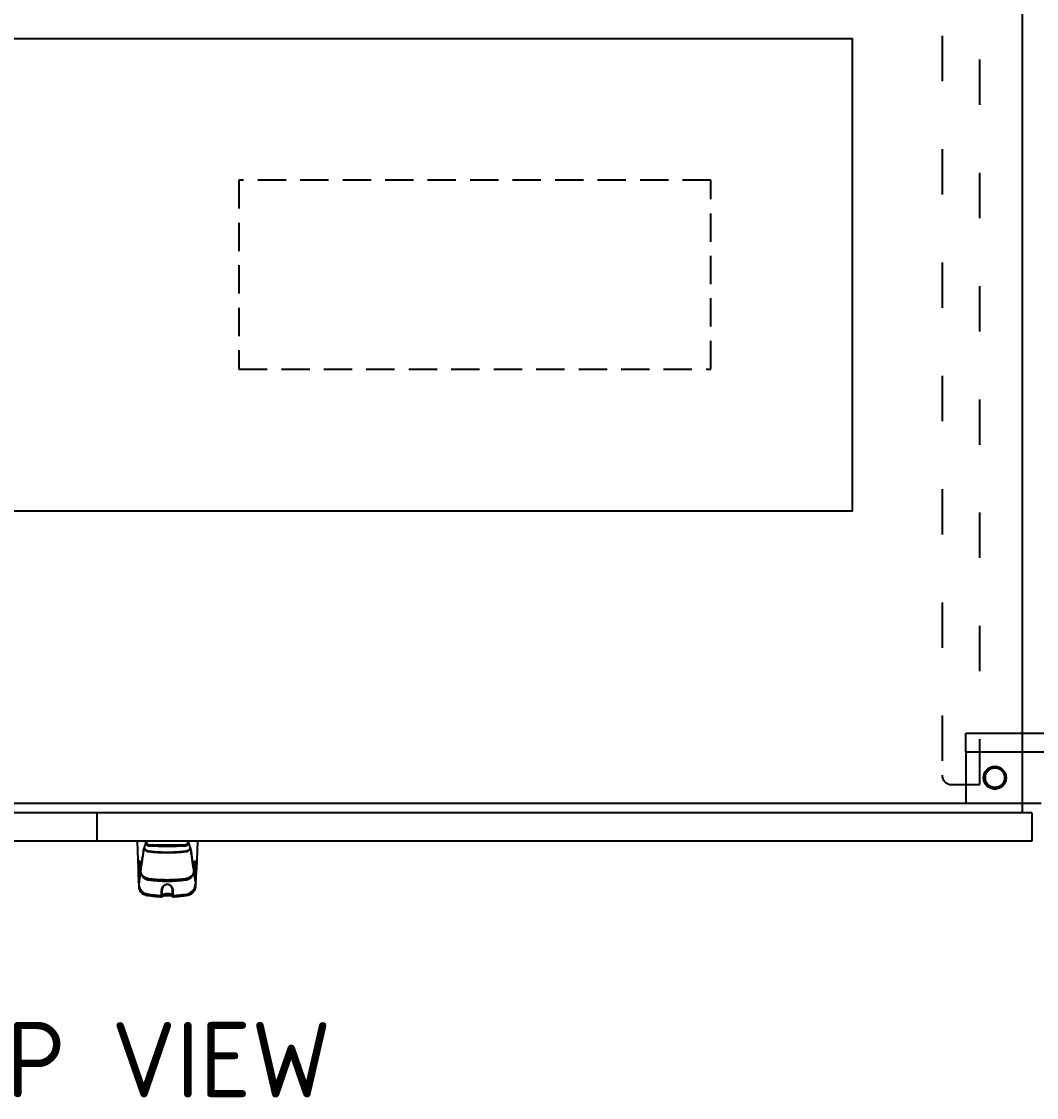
# Model space of a CAD drawing. Header units: inches. Extents: x 564911 to 603980, y 458630 to 507164.
# Drawn here: x 578369 to 578906, y 501077 to 501647 of the extents above; entities that cross this region are included whole.
import ezdxf
from ezdxf.enums import TextEntityAlignment as Align

# ---------------------------------------------------------------- set-up
doc = ezdxf.new("R2010")
doc.units = ezdxf.units.IN
doc.header["$MEASUREMENT"] = 0
doc.linetypes.add('ACAD_ISO03W100', pattern=[30, 12, -18])
doc.linetypes.add('DASHED', pattern=[0.75, 0.5, -0.25])
doc.layers.add('ASHADE', color=7, linetype='Continuous')
doc.layers.add('UMRISS05', color=7, linetype='Continuous')
doc.styles.add('ISO3098B', font='ISO3098B.shx')

msp = doc.modelspace()

# ---------------------------------------------------------------- linework, layer by layer
for p, q in [((578898.89613, 501792.7594), (578898.89613, 501227.7594)), ((578868.89661, 501270.0594), (578948.89564, 501270.0594)), ((578868.89661, 501260.0594), (578868.89661, 501270.0594)), ((578868.89661, 501260.0594), (578948.89564, 501260.0594)), ((578868.89661, 501260.0594), (578868.89661, 501232.7594)), ((578908.89613, 501232.7594), (577908.89613, 501232.7594)), ((578903.89613, 501227.7594), (577913.89613, 501227.7594)), ((578408.89613, 501212.7594), (578408.89613, 501227.7594)), ((578903.89613, 501227.7594), (578903.89613, 501212.7594)), ((578903.89613, 501227.7594), (578903.89613, 501212.7594)), ((578903.89613, 501212.7594), (577913.89613, 501212.7594))]:
    msp.add_line(p, q)
at = {"color": 2}
msp.add_lwpolyline([(578008.89613, 501387.7594), (578808.89613, 501387.7594), (578808.89613, 501637.7594), (578008.89613, 501637.7594)], close=True, dxfattribs=at)
at = {"color": 1, "linetype": 'DASHED', "ltscale": 30}
msp.add_lwpolyline([(578483.89613, 501462.7594), (578733.89613, 501462.7594), (578733.89613, 501562.7594), (578483.89613, 501562.7594)], close=True, dxfattribs=at)
msp.add_lwpolyline([(578884.36651, 501252.4094), (578879.17035, 501249.4094), (578879.17035, 501243.4094), (578884.36651, 501240.4094), (578889.56266, 501243.4094), (578889.56266, 501249.4094)], close=True)
for radius in [6, 5.19615]:
    msp.add_circle((578884.36651, 501246.4094), radius)
at = {"layer": 'ASHADE', "color": 6, "linetype": 'ACAD_ISO03W100', "ltscale": 2}
msp.add_lwpolyline([(578876.39613, 501764.2594), (578861.39613, 501764.2594, 0.414213562), (578856.39613, 501759.2594), (578856.39613, 501247.7594, 0.414213562), (578861.39613, 501242.7594), (578876.39613, 501242.7594), (578876.39613, 501764.2594)], format="xyb", dxfattribs=at)
at = {"layer": 'UMRISS05'}
for p, q in [((578461.94733, 501212.7594), (578429.94733, 501212.7594)), ((578429.94733, 501212.7594), (578430.47115, 501197.7594)), ((578433.35985, 501207.26605), (578433.63583, 501208.88603)), ((578433.65267, 501208.96865), (578433.66238, 501209.00791)), ((578433.66816, 501209.08608), (578433.68301, 501209.07518)), ((578433.74301, 501208.55558), (578433.82906, 501208.96285)), ((578433.9199, 501209.0496), (578433.87748, 501209.18986)), ((578433.88302, 501209.14493), (578433.88312, 501209.14456)), ((578433.98296, 501208.89555), (578433.9199, 501209.0496)), ((578434.63698, 501211.90173), (578434.60807, 501212.7594)), ((578435.21458, 501211.91512), (578435.1857, 501212.7594)), ((578456.70897, 501212.7594), (578456.68011, 501211.91577)), ((578457.2866, 501212.7594), (578457.25772, 501211.90238)), ((578457.97309, 501209.04246), (578457.91011, 501208.88826)), ((578458.05458, 501209.31258), (578457.97309, 501209.04246)), ((578458.00997, 501209.13881), (578458.00987, 501209.1384)), ((578458.00991, 501209.03304), (578458.09054, 501209.03304)), ((578458.1187, 501208.86284), (578458.09054, 501209.03304)), ((578458.22651, 501209.08608), (578458.21165, 501209.07517)), ((578458.23177, 501209.00987), (578458.2414, 501208.97122)), ((578458.25886, 501208.88595), (578458.25884, 501208.88603)), ((578458.28951, 501209.20865), (578458.26291, 501209.33162)), ((578458.65216, 501207.02058), (578458.28951, 501209.20865)), ((578461.94733, 501212.7594), (578461.42352, 501197.7594)), ((578431.55636, 501202.2594), (578430.79685, 501202.2594)), ((578430.79743, 501202.2594), (578430.91546, 501198.98854)), ((578431.55559, 501202.2582), (578431.55547, 501202.2594)), ((578431.56947, 501202.10557), (578431.55559, 501202.2582)), ((578431.58385, 501201.93939), (578431.56947, 501202.10557)), ((578432.45229, 501200.82904), (578432.74373, 501203.01256)), ((578432.51699, 501201.0802), (578432.76612, 501202.75919)), ((578432.76612, 501202.75919), (578432.85869, 501203.37728)), ((578435.83219, 501207.47441), (578435.56115, 501207.54906)), ((578435.83635, 501207.45126), (578435.58953, 501207.51783)), ((578456.32769, 501207.52321), (578456.06257, 501207.45118)), ((578456.3364, 501207.54808), (578456.06669, 501207.47433)), ((578459.0833, 501203.0453), (578459.33869, 501201.3374)), ((578460.32433, 501202.09574), (578460.31012, 501201.93117)), ((578460.31082, 501201.93939), (578460.3252, 501202.10557)), ((578460.3252, 501202.10557), (578460.33908, 501202.2582)), ((578460.33831, 501202.2594), (578461.09782, 501202.2594)), ((578460.33908, 501202.2582), (578460.3392, 501202.2594)), ((578461.09724, 501202.2594), (578460.97921, 501198.98854)), ((578431.78728, 501198.98854), (578430.91546, 501198.98854)), ((578430.91546, 501198.98854), (578430.97084, 501197.41043)), ((578431.59871, 501201.75965), (578431.58385, 501201.93939)), ((578431.58407, 501195.53266), (578431.83782, 501196.85805)), ((578431.614, 501201.56639), (578431.59871, 501201.75965)), ((578431.62969, 501201.35971), (578431.614, 501201.56639)), ((578431.64576, 501201.13977), (578431.62969, 501201.35971)), ((578431.66214, 501200.90682), (578431.64576, 501201.13977)), ((578431.67882, 501200.66115), (578431.66214, 501200.90682)), ((578431.87766, 501197.58581), (578431.67882, 501200.66115)), ((578431.69189, 501200.46939), (578431.69241, 501200.45446)), ((578431.74972, 501199.57693), (578431.69189, 501200.46939)), ((578431.8776, 501197.59374), (578431.74972, 501199.57693)), ((578431.82898, 501196.74128), (578431.85038, 501196.43166)), ((578431.84139, 501196.87469), (578431.83781, 501196.858)), ((578431.8669, 501197.75939), (578431.86738, 501197.74478)), ((578431.8669, 501197.75939), (578431.91064, 501197.75939)), ((578431.91809, 501197.79658), (578431.8776, 501197.59374)), ((578431.87766, 501197.58579), (578431.8776, 501197.59374)), ((578431.9045, 501197.19798), (578431.90426, 501197.20807)), ((578431.90456, 501197.17588), (578431.90436, 501197.17645)), ((578431.90482, 501197.13947), (578431.90436, 501197.17645)), ((578431.90482, 501197.13947), (578431.9048, 501197.15124)), ((578431.90565, 501197.09744), (578431.90482, 501197.13947)), ((578431.90686, 501197.05126), (578431.90565, 501197.09744)), ((578431.90686, 501197.05126), (578431.90657, 501197.06531)), ((578431.90682, 501197.26239), (578431.94508, 501197.45601)), ((578431.90843, 501197.0021), (578431.90686, 501197.05126)), ((578431.91034, 501196.95143), (578431.90843, 501197.0021)), ((578431.91038, 501197.30866), (578431.94619, 501197.48955)), ((578431.91064, 501197.75939), (578431.91577, 501197.72184)), ((578431.91109, 501196.93575), (578431.91102, 501196.93513)), ((578431.91109, 501196.93575), (578431.96634, 501197.34315)), ((578431.91136, 501196.92713), (578431.91109, 501196.93575)), ((578432.04228, 501198.48179), (578431.91809, 501197.79658)), ((578431.92432, 501196.75526), (578431.92483, 501196.74829)), ((578431.93969, 501196.63433), (578431.92432, 501196.75526)), ((578431.94508, 501197.45601), (578431.96741, 501197.57267)), ((578431.94619, 501197.48955), (578431.97038, 501197.61554)), ((578431.96634, 501197.34315), (578432.02395, 501197.7594)), ((578432.00169, 501197.7594), (578432.02395, 501197.7594)), ((578432.12622, 501198.46072), (578432.1986, 501198.95007)), ((578432.1986, 501198.95007), (578432.51699, 501201.0802)), ((578432.321, 501199.86539), (578432.45229, 501200.82904)), ((578459.33869, 501201.3374), (578459.41571, 501200.82548)), ((578459.41571, 501200.82548), (578459.54144, 501199.99658)), ((578459.54144, 501199.99658), (578459.73563, 501198.72099)), ((578459.73563, 501198.72099), (578459.87951, 501197.7594)), ((578459.8554, 501197.97403), (578459.89298, 501197.7594)), ((578459.89298, 501197.7594), (578459.87951, 501197.7594)), ((578459.87951, 501197.7594), (578459.93397, 501197.37699)), ((578459.89007, 501197.80174), (578459.91168, 501197.6831)), ((578459.89298, 501197.7594), (578459.91594, 501197.63335)), ((578459.91168, 501197.6831), (578459.93618, 501197.55301)), ((578459.91594, 501197.63335), (578459.93847, 501197.51357)), ((578459.93397, 501197.37699), (578459.98621, 501197.00411)), ((578459.93618, 501197.55301), (578459.957, 501197.44633)), ((578459.93847, 501197.51357), (578459.9606, 501197.4)), ((578459.957, 501197.44633), (578459.98429, 501197.30866)), ((578459.9606, 501197.4), (578459.98785, 501197.26239)), ((578459.96724, 501196.75274), (578459.96661, 501196.74541)), ((578459.97623, 501196.83807), (578459.97617, 501196.83553)), ((578459.97658, 501197.79658), (578460.01707, 501197.59374)), ((578459.98403, 501197.75939), (578459.97889, 501197.72184)), ((578460.02777, 501197.75939), (578459.98403, 501197.75939)), ((578459.98486, 501196.9703), (578459.98475, 501196.96543)), ((578459.98634, 501197.00495), (578459.9862, 501197.00411)), ((578459.9862, 501197.00411), (578459.98634, 501197.00495)), ((578459.98863, 501197.08135), (578459.98634, 501197.00495)), ((578459.9871, 501197.02828), (578460.00046, 501197.0093)), ((578459.98863, 501197.08135), (578459.98816, 501197.06758)), ((578459.98953, 501197.12144), (578459.98863, 501197.08135)), ((578459.99012, 501197.15787), (578459.98953, 501197.12144)), ((578459.99012, 501197.15787), (578459.98988, 501197.15265)), ((578459.99039, 501197.19018), (578459.99012, 501197.17703)), ((578460.14864, 501199.6269), (578460.01701, 501197.5858)), ((578460.01702, 501197.5859), (578460.01707, 501197.59374)), ((578460.05725, 501198.21784), (578460.01707, 501197.59374)), ((578460.02777, 501197.75939), (578460.02729, 501197.74478)), ((578460.04863, 501196.49399), (578460.06569, 501196.74128)), ((578460.05962, 501196.84281), (578460.05692, 501196.85776)), ((578460.17393, 501200.02453), (578460.05725, 501198.21784)), ((578460.97921, 501198.98854), (578460.10739, 501198.98854)), ((578460.21651, 501200.67102), (578460.14864, 501199.6269)), ((578460.21829, 501200.70474), (578460.17393, 501200.02453)), ((578460.20278, 501200.46939), (578460.20226, 501200.45446)), ((578460.23295, 501200.91299), (578460.21651, 501200.67102)), ((578460.23253, 501200.90682), (578460.24891, 501201.13977)), ((578460.2491, 501201.14241), (578460.23295, 501200.91299)), ((578460.24891, 501201.13977), (578460.26498, 501201.35971)), ((578460.26493, 501201.35906), (578460.2491, 501201.14241)), ((578460.28039, 501201.56279), (578460.26493, 501201.35906)), ((578460.26498, 501201.35971), (578460.28067, 501201.56639)), ((578460.29547, 501201.75352), (578460.28039, 501201.56279)), ((578460.28067, 501201.56639), (578460.29596, 501201.75965)), ((578460.31012, 501201.93117), (578460.29547, 501201.75352)), ((578460.29596, 501201.75965), (578460.31082, 501201.93939)), ((578460.97921, 501198.98854), (578460.92383, 501197.41043)), ((578430.80994, 501191.17321), (578430.8112, 501191.25622)), ((578430.83074, 501190.87063), (578430.8319, 501190.85396)), ((578430.97335, 501191.94911), (578430.89801, 501191.47273)), ((578431.12878, 501190.59966), (578431.17121, 501190.96099)), ((578431.17121, 501190.96099), (578431.24156, 501191.54779)), ((578431.24156, 501191.54779), (578431.43219, 501193.11491)), ((578431.43219, 501193.11491), (578431.55735, 501194.13174)), ((578431.55735, 501194.13174), (578431.62495, 501194.67397)), ((578431.62495, 501194.67397), (578431.69616, 501195.238)), ((578431.69616, 501195.238), (578431.77114, 501195.82352)), ((578436.13257, 501192.85646), (578435.9454, 501192.88383)), ((578436.98766, 501192.75612), (578436.12862, 501192.8619)), ((578460.28488, 501194.71549), (578460.52418, 501192.87168)), ((578460.52418, 501192.87168), (578460.5951, 501192.32743)), ((578460.5951, 501192.32743), (578460.66184, 501191.81997)), ((578460.66184, 501191.81997), (578460.83182, 501190.53727)), ((578460.99666, 501191.47273), (578460.92131, 501191.9491)), ((578461.06277, 501190.85396), (578461.06393, 501190.87069)), ((578461.08327, 501191.25816), (578461.08473, 501191.17321)), ((578430.8521, 501190.5668), (578430.85115, 501190.5799)), ((578431.00666, 501188.53718), (578431.00663, 501188.53763)), ((578431.06502, 501188.08348), (578431.00663, 501188.53763)), ((578431.04361, 501188.08891), (578431.04531, 501188.06885)), ((578431.04361, 501188.08891), (578431.05067, 501188.03588)), ((578442.76929, 501186.58616), (578442.7709, 501184.86443)), ((578443.11022, 501186.69678), (578443.11262, 501184.56232)), ((578448.78184, 501183.95441), (578448.78445, 501186.69678)), ((578460.82462, 501188.04931), (578460.8599, 501188.26714)), ((578460.83182, 501190.53727), (578460.87657, 501190.19461)), ((578460.8599, 501188.26714), (578460.88503, 501188.50058)), ((578460.86109, 501188.49968), (578460.9262, 501189.01421)), ((578460.87779, 501188.42045), (578460.87381, 501188.38206)), ((578460.87657, 501190.19461), (578460.89606, 501190.04073)), ((578460.88121, 501188.45633), (578460.87779, 501188.42045)), ((578460.88399, 501188.48804), (578460.88121, 501188.45633)), ((578460.8851, 501188.5014), (578460.88399, 501188.48804)), ((578460.92621, 501189.01427), (578460.92617, 501189.01372)), ((578461.03972, 501190.52712), (578461.04112, 501190.54615)), ((578435.00414, 501184.07897), (578434.82946, 501184.11042)), ((578435.01051, 501184.11615), (578435.01081, 501184.11624)), ((578443.11262, 501184.56232), (578443.11283, 501183.95441)), ((578455.93774, 501184.59672), (578455.93786, 501184.59633)), ((578456.38082, 501184.02693), (578456.38113, 501184.02683)), ((578456.5534, 501184.01964), (578456.55349, 501184.01965))]:
    msp.add_line(p, q, dxfattribs=at)
for points in [[(578433.60516, 501209.20865), (578433.24247, 501207.02033), (578432.95281, 501205.04603), (578432.71177, 501203.28215), (578432.50757, 501201.74525), (578432.33287, 501200.44543), (578432.17954, 501199.36216), (578432.04228, 501198.48179)], [(578432.73946, 501202.95715), (578432.91907, 501204.27202), (578433.12431, 501205.70572), (578433.35828, 501207.22832), (578433.63368, 501208.84346)], [(578432.85869, 501203.37728), (578432.90724, 501203.69848), (578432.95758, 501204.02861), (578433.00976, 501204.36725), (578433.06391, 501204.71436), (578433.1201, 501205.06934), (578433.17837, 501205.43153), (578433.23886, 501205.80069), (578433.30168, 501206.17623), (578433.36711, 501206.55827), (578433.4354, 501206.94666), (578433.50688, 501207.34137), (578433.5821, 501207.74334), (578433.66088, 501208.14923), (578433.74301, 501208.55558)], [(578433.66086, 501209.41887), (578433.6316, 501209.331), (578433.60516, 501209.20865)], [(578433.60516, 501209.20865), (578433.61128, 501209.17474), (578433.62416, 501209.14227)], [(578433.62416, 501209.14227), (578433.64334, 501209.11237), (578433.66816, 501209.08608)], [(578433.63368, 501208.84346), (578433.63886, 501208.87093), (578433.64462, 501208.89885), (578433.65099, 501208.92678), (578433.65798, 501208.95419), (578433.66563, 501208.98056), (578433.67395, 501209.00532), (578433.68295, 501209.0279), (578433.69267, 501209.04772), (578433.70311, 501209.06417)], [(578433.63368, 501208.84346), (578433.63404, 501208.87339), (578433.63581, 501208.88595)], [(578433.63581, 501208.88595), (578433.64351, 501208.92625), (578433.65267, 501208.96865)], [(578433.8775, 501209.18986), (578433.83852, 501209.31707), (578433.80009, 501209.40967), (578433.76267, 501209.46659), (578433.72673, 501209.48716), (578433.69267, 501209.47116), (578433.66086, 501209.41887)], [(578433.66238, 501209.00791), (578433.67272, 501209.04419), (578433.68396, 501209.07806)], [(578433.68396, 501209.07806), (578433.69638, 501209.10985), (578433.71067, 501209.14046)], [(578433.70311, 501209.06417), (578433.71428, 501209.07664), (578433.72618, 501209.08452), (578433.73881, 501209.08722), (578433.75217, 501209.08414), (578433.76624, 501209.07469), (578433.781, 501209.05834)], [(578433.71067, 501209.14046), (578433.72775, 501209.17044), (578433.74894, 501209.20011), (578433.77648, 501209.22966), (578433.81086, 501209.25642), (578433.84292, 501209.27291)], [(578433.781, 501209.05834), (578433.79641, 501209.03456), (578433.81244, 501209.0029), (578433.82906, 501208.96285)], [(578433.87638, 501209.16896), (578433.86069, 501209.2214), (578433.84631, 501209.26406), (578433.83346, 501209.29753), (578433.82284, 501209.32143), (578433.81498, 501209.33637)], [(578433.82906, 501208.96285), (578433.83144, 501208.99287), (578433.83868, 501209.02232), (578433.85058, 501209.05048), (578433.86687, 501209.07665), (578433.88712, 501209.10017), (578433.89475, 501209.10671)], [(578433.82906, 501208.96285), (578433.8366, 501208.94091), (578433.84557, 501208.91598), (578433.85621, 501208.88775), (578433.8688, 501208.85601), (578433.88366, 501208.82056), (578433.90113, 501208.78119), (578433.92161, 501208.73771), (578433.94554, 501208.68996), (578433.97339, 501208.63786), (578434.00576, 501208.58116), (578434.0432, 501208.51987), (578434.08678, 501208.45338), (578434.13759, 501208.38131), (578434.19698, 501208.30327), (578434.26674, 501208.21875), (578434.34785, 501208.12859), (578434.44243, 501208.03275), (578434.54863, 501207.93518), (578434.66471, 501207.83904), (578434.78781, 501207.74748), (578434.91355, 501207.66377), (578435.04066, 501207.58824), (578435.16645, 501207.52174), (578435.29037, 501207.4637), (578435.41143, 501207.41374), (578435.5291, 501207.37128), (578435.64299, 501207.33566), (578435.7524, 501207.30637)], [(578434.0062, 501208.82694), (578433.93703, 501208.98224), (578433.88878, 501209.12429), (578433.87638, 501209.16896)], [(578433.87748, 501209.18986), (578433.9737, 501209.60937), (578434.06972, 501210.00528), (578434.16499, 501210.37566), (578434.25974, 501210.72258), (578434.35412, 501211.04736), (578434.44832, 501211.3512), (578434.54277, 501211.63639), (578434.63696, 501211.90174)], [(578433.87748, 501209.18986), (578433.88081, 501209.15427), (578433.88302, 501209.14493)], [(578435.56115, 501207.54906), (578435.30266, 501207.64901), (578435.05971, 501207.77148), (578434.83606, 501207.91222), (578434.63505, 501208.06619), (578434.45721, 501208.22938), (578434.30398, 501208.39694), (578434.17415, 501208.56602), (578434.06741, 501208.73333), (578433.98296, 501208.89555)], [(578435.58953, 501207.51783), (578435.34839, 501207.60748), (578435.11786, 501207.71821), (578434.90059, 501207.84779), (578434.69916, 501207.9936), (578434.51602, 501208.15223), (578434.35372, 501208.31965), (578434.2141, 501208.49109), (578434.09826, 501208.66179), (578434.0062, 501208.82694)], [(578436.32926, 501210.15973), (578436.14482, 501210.18136), (578435.96333, 501210.22154), (578435.78686, 501210.28006), (578435.61717, 501210.35664), (578435.45602, 501210.45074), (578435.30536, 501210.56141), (578435.16711, 501210.6874), (578435.04228, 501210.82774), (578434.93212, 501210.98134), (578434.83766, 501211.14696), (578434.75995, 501211.32339), (578434.70003, 501211.50904), (578434.65876, 501211.7025), (578434.63698, 501211.90173)], [(578436.27487, 501210.7953), (578436.15746, 501210.8048), (578436.04296, 501210.82682), (578435.93069, 501210.86147), (578435.82269, 501210.90838), (578435.72035, 501210.96748), (578435.62482, 501211.03793), (578435.53746, 501211.11914), (578435.45894, 501211.21025), (578435.3902, 501211.31054), (578435.33182, 501211.41907), (578435.28454, 501211.53511), (578435.24886, 501211.65728), (578435.22564, 501211.78375), (578435.21458, 501211.91512)], [(578455.61972, 501210.79529), (578453.22154, 501210.73567), (578450.80623, 501210.69307), (578448.37954, 501210.6675), (578445.94715, 501210.65898), (578443.51478, 501210.6675), (578441.08814, 501210.69307), (578438.67293, 501210.73567), (578436.27487, 501210.7953)], [(578455.56533, 501210.15972), (578453.18067, 501210.09926), (578450.77866, 501210.05606), (578448.36565, 501210.03015), (578445.94718, 501210.02151), (578443.52873, 501210.03015), (578441.11582, 501210.05606), (578438.7139, 501210.09926), (578436.32926, 501210.15972)], [(578457.25771, 501211.90239), (578457.23038, 501211.67043), (578457.17667, 501211.44671), (578457.09805, 501211.23446), (578456.99582, 501211.0357), (578456.87177, 501210.8528), (578456.72748, 501210.68766), (578456.56475, 501210.54195), (578456.38595, 501210.41771), (578456.19359, 501210.31631), (578455.99069, 501210.23914), (578455.7802, 501210.18683), (578455.56533, 501210.15973)], [(578456.68011, 501211.91577), (578456.66905, 501211.78423), (578456.64582, 501211.65763), (578456.61014, 501211.53535), (578456.56286, 501211.41922), (578456.50448, 501211.31063), (578456.43574, 501211.21029), (578456.35722, 501211.11915), (578456.26986, 501211.03792), (578456.17432, 501210.96747), (578456.07199, 501210.90836), (578455.96397, 501210.86146), (578455.85169, 501210.82681), (578455.73716, 501210.8048), (578455.61972, 501210.79529)], [(578456.14757, 501207.30629), (578456.2556, 501207.335), (578456.36796, 501207.36987), (578456.48398, 501207.41141), (578456.6033, 501207.46024), (578456.72536, 501207.51691), (578456.84928, 501207.58181), (578456.9745, 501207.65548), (578457.09858, 501207.73723), (578457.2204, 501207.82682), (578457.33574, 501207.92126), (578457.44192, 501208.01768), (578457.53697, 501208.11291), (578457.61895, 501208.20307), (578457.68968, 501208.28792), (578457.74993, 501208.36638), (578457.80151, 501208.43896), (578457.84576, 501208.50601), (578457.8838, 501208.56791), (578457.91667, 501208.62521), (578457.94494, 501208.67794), (578457.96926, 501208.72636), (578457.99007, 501208.77054), (578458.00783, 501208.81063), (578458.02292, 501208.84683), (578458.03572, 501208.87932), (578458.04653, 501208.90831), (578458.05564, 501208.934), (578458.0633, 501208.9567)], [(578457.89336, 501208.83276), (578457.80324, 501208.66833), (578457.68947, 501208.49825), (578457.55196, 501208.32726), (578457.39178, 501208.16005), (578457.21072, 501208.00139), (578457.01128, 501207.8553), (578456.7959, 501207.72522), (578456.56716, 501207.61377), (578456.32769, 501207.52321)], [(578457.91011, 501208.88826), (578457.82575, 501208.72617), (578457.71913, 501208.55922), (578457.58948, 501208.39064), (578457.43653, 501208.22374), (578457.2591, 501208.06133), (578457.05864, 501207.90826), (578456.83575, 501207.76852), (578456.59376, 501207.64706), (578456.3364, 501207.54808)], [(578457.25774, 501211.90238), (578457.35169, 501211.63588), (578457.44592, 501211.3495), (578457.53993, 501211.04443), (578457.63414, 501210.71844), (578457.72872, 501210.37034), (578457.82378, 501209.99903), (578457.91951, 501209.60269), (578458.01539, 501209.18318)], [(578458.01003, 501209.13896), (578457.9607, 501208.98735), (578457.89336, 501208.83276)], [(578458.06329, 501208.9567), (578458.06088, 501208.98663), (578458.05363, 501209.01601), (578458.04171, 501209.04409), (578458.02543, 501209.07018), (578458.00517, 501209.09365), (578457.99744, 501209.10026)], [(578458.07892, 501209.33659), (578458.08239, 501209.34066), (578458.07979, 501209.33653), (578458.07204, 501209.32186), (578458.06152, 501209.29829), (578458.04877, 501209.26522), (578458.03448, 501209.22298), (578458.01885, 501209.17095), (578458.00991, 501209.13856)], [(578458.01537, 501209.18318), (578458.01205, 501209.14765), (578458.00997, 501209.13881)], [(578458.05177, 501209.273), (578458.08489, 501209.25572), (578458.11886, 501209.22904), (578458.14604, 501209.19972), (578458.16699, 501209.17033), (578458.18389, 501209.14067)], [(578458.26291, 501209.33162), (578458.23346, 501209.41969), (578458.20142, 501209.47175), (578458.16713, 501209.48709), (578458.13093, 501209.46545), (578458.09326, 501209.40704), (578458.05458, 501209.31258)], [(578458.06329, 501208.9567), (578458.08177, 501209.00188), (578458.09961, 501209.03692), (578458.11679, 501209.06233)], [(578458.0633, 501208.9567), (578458.15005, 501208.5448), (578458.23278, 501208.13425), (578458.31207, 501207.72464), (578458.38773, 501207.31938), (578458.45958, 501206.9218), (578458.52821, 501206.5309), (578458.59397, 501206.14652), (578458.65706, 501205.76919), (578458.71772, 501205.39903), (578458.77605, 501205.03672), (578458.83216, 501204.68272), (578458.88615, 501204.33737), (578458.93809, 501204.0012), (578458.98817, 501203.67387), (578459.0833, 501203.0453)], [(578458.11679, 501209.06233), (578458.13323, 501209.0786), (578458.14885, 501209.08634), (578458.16361, 501209.08624), (578458.17747, 501209.07908), (578458.19041, 501209.06569)], [(578458.18389, 501209.14067), (578458.19805, 501209.11041), (578458.21036, 501209.07902)], [(578458.19041, 501209.06569), (578458.20241, 501209.04696), (578458.21348, 501209.0238), (578458.22362, 501208.99714), (578458.23284, 501208.96791), (578458.24116, 501208.93703), (578458.24861, 501208.90542), (578458.2552, 501208.87401), (578458.26099, 501208.84346)], [(578458.21036, 501209.07902), (578458.22151, 501209.04561), (578458.23177, 501209.00987)], [(578458.27051, 501209.14227), (578458.25133, 501209.11237), (578458.22651, 501209.08608)], [(578458.2414, 501208.97122), (578458.2505, 501208.92948), (578458.25886, 501208.88595)], [(578458.25884, 501208.88603), (578458.53416, 501207.27012), (578458.77095, 501205.72765), (578458.97376, 501204.30978), (578459.15048, 501203.016), (578459.44673, 501200.79643)], [(578458.26099, 501208.84346), (578458.26063, 501208.87339), (578458.25886, 501208.88595)], [(578458.26099, 501208.84346), (578458.49563, 501207.47949), (578458.69997, 501206.17771), (578458.88202, 501204.93594), (578459.04443, 501203.77374), (578459.18898, 501202.70557)], [(578458.28951, 501209.20865), (578458.28339, 501209.17474), (578458.27051, 501209.14227)], [(578431.69189, 501200.46939), (578431.67659, 501200.70154), (578431.66025, 501200.94151), (578431.64285, 501201.18799), (578431.62469, 501201.43468), (578431.60604, 501201.67675), (578431.58712, 501201.91009), (578431.56814, 501202.13093), (578431.55636, 501202.2594)], [(578432.00169, 501197.7594), (578432.09878, 501198.33425), (578432.20373, 501199.02005), (578432.3179, 501199.82006), (578432.44338, 501200.73963), (578432.73946, 501202.95715)], [(578432.74373, 501203.01256), (578432.9204, 501204.3061), (578433.12314, 501205.72376), (578433.35985, 501207.26605)], [(578435.7524, 501207.30637), (578435.75335, 501207.32236), (578435.75549, 501207.34197), (578435.75878, 501207.36474), (578435.76313, 501207.39013), (578435.76845, 501207.41755), (578435.7746, 501207.44638), (578435.7793, 501207.46665)], [(578435.7524, 501207.30637), (578435.83492, 501207.28743), (578435.91812, 501207.27104), (578436.00187, 501207.25723), (578436.08608, 501207.24601)], [(578436.10158, 501207.42901), (578436.05633, 501207.43469), (578436.0112, 501207.44113), (578435.9662, 501207.44833), (578435.92136, 501207.45628), (578435.87668, 501207.46497), (578435.83219, 501207.47441)], [(578435.83219, 501207.47441), (578435.83272, 501207.45939), (578435.83515, 501207.45197), (578435.83635, 501207.45126)], [(578436.10391, 501207.4064), (578435.97985, 501207.42375), (578435.8559, 501207.44703), (578435.83635, 501207.45126)], [(578436.08608, 501207.246), (578436.08653, 501207.26203), (578436.08757, 501207.28182), (578436.08918, 501207.30488), (578436.0913, 501207.3307), (578436.0939, 501207.35865), (578436.09692, 501207.38809), (578436.09903, 501207.40708)], [(578436.08608, 501207.246), (578438.53923, 501206.99588), (578441.0033, 501206.81668), (578443.47634, 501206.7089), (578445.95345, 501206.67304), (578448.43056, 501206.70926), (578450.90361, 501206.81739), (578453.36768, 501206.99695), (578455.82083, 501207.24743)], [(578455.80398, 501207.43027), (578452.52943, 501207.11316), (578449.24336, 501206.92254), (578445.95282, 501206.85886), (578442.66228, 501206.92212), (578439.37618, 501207.11232), (578436.10158, 501207.42901)], [(578436.10158, 501207.42901), (578436.10188, 501207.41414), (578436.1032, 501207.40701), (578436.10391, 501207.4064)], [(578455.80165, 501207.40767), (578452.69849, 501207.10386), (578449.33387, 501206.90339), (578445.96322, 501206.83611), (578442.59253, 501206.90213), (578439.2278, 501207.10135), (578436.10391, 501207.4064)], [(578456.06257, 501207.45118), (578455.94323, 501207.42799), (578455.81941, 501207.4098), (578455.80165, 501207.40767)], [(578455.80398, 501207.43027), (578455.80368, 501207.41541), (578455.80236, 501207.40828), (578455.80165, 501207.40767)], [(578456.06669, 501207.47433), (578456.02329, 501207.4652), (578455.97972, 501207.45678), (578455.93599, 501207.44907), (578455.89211, 501207.44209), (578455.8481, 501207.43582), (578455.80398, 501207.43027)], [(578455.82083, 501207.24743), (578455.82038, 501207.26347), (578455.81934, 501207.28325), (578455.81773, 501207.30631), (578455.8156, 501207.33213), (578455.813, 501207.36008), (578455.80998, 501207.38952), (578455.80788, 501207.40841)], [(578455.82083, 501207.24743), (578455.90328, 501207.25842), (578455.98529, 501207.2719), (578456.06675, 501207.28786), (578456.14757, 501207.30629)], [(578456.06669, 501207.47433), (578456.06617, 501207.45931), (578456.06376, 501207.45189), (578456.06257, 501207.45118)], [(578456.14757, 501207.30629), (578456.14662, 501207.32229), (578456.14449, 501207.3419), (578456.14123, 501207.36467), (578456.13691, 501207.39007), (578456.13163, 501207.4175), (578456.12552, 501207.44634), (578456.12077, 501207.46699)], [(578459.97658, 501197.79658), (578459.85239, 501198.4818), (578459.71513, 501199.36227), (578459.56174, 501200.44582), (578459.38698, 501201.74593), (578459.18282, 501203.2828), (578458.9418, 501205.04648), (578458.65216, 501207.02058)], [(578459.18898, 501202.70557), (578459.43687, 501200.84698), (578459.54446, 501200.05371), (578459.64368, 501199.34563), (578459.73564, 501198.72099)], [(578460.33832, 501202.2594), (578460.32742, 501202.14093), (578460.3084, 501201.92026), (578460.28941, 501201.68664), (578460.27066, 501201.44377), (578460.25238, 501201.19572), (578460.23482, 501200.94728), (578460.21829, 501200.70474)], [(578430.41576, 501199.3454), (578430.42372, 501199.28807), (578430.44339, 501199.23252), (578430.4743, 501199.18007), (578430.51571, 501199.13198), (578430.56665, 501199.08938), (578430.62589, 501199.0533), (578430.69202, 501199.02459), (578430.76348, 501199.00393), (578430.83855, 501198.99182), (578430.91546, 501198.98854)], [(578430.47115, 501197.7594), (578430.47907, 501197.70326), (578430.49871, 501197.64888), (578430.5296, 501197.59755), (578430.571, 501197.55049), (578430.62194, 501197.50882), (578430.68118, 501197.47354), (578430.74733, 501197.44549), (578430.81881, 501197.42533), (578430.89391, 501197.41355), (578430.97084, 501197.41043)], [(578430.97084, 501197.41043), (578431.02999, 501195.88399), (578431.10317, 501194.32723), (578431.16594, 501193.18156)], [(578431.82898, 501196.74125), (578431.58192, 501195.44836), (578431.37806, 501194.32489), (578431.21105, 501193.37086), (578431.07729, 501192.58149), (578430.97335, 501191.94911)], [(578431.77114, 501195.82352), (578431.81021, 501196.1249), (578431.85943, 501196.49913)], [(578431.83781, 501196.858), (578431.8332, 501196.83043), (578431.82898, 501196.74128)], [(578431.82898, 501196.74128), (578431.83472, 501196.79554), (578431.8527, 501196.84894)], [(578431.84142, 501196.87483), (578431.86566, 501196.95078), (578431.90053, 501197.02005), (578431.90752, 501197.02977)], [(578431.85039, 501196.43166), (578431.90985, 501195.96455), (578432.02256, 501195.51147), (578432.1858, 501195.07562), (578432.39563, 501194.66237), (578432.64682, 501194.27679), (578432.93559, 501193.92044), (578433.25781, 501193.59541), (578433.60924, 501193.3034), (578433.98568, 501193.04586), (578434.383, 501192.82368), (578434.79705, 501192.63767), (578435.22456, 501192.48788), (578435.66327, 501192.37429), (578436.10697, 501192.29741)], [(578431.8527, 501196.84894), (578431.88248, 501196.90018), (578431.91108, 501196.93364)], [(578431.85943, 501196.49913), (578431.88746, 501196.5648), (578431.93341, 501196.62611), (578431.94141, 501196.63314)], [(578431.8776, 501197.59374), (578431.88276, 501197.55619), (578431.89502, 501197.52027), (578431.91394, 501197.4873), (578431.93883, 501197.45847), (578431.9399, 501197.45763)], [(578431.93865, 501197.45134), (578431.93718, 501197.4526), (578431.90971, 501197.48748), (578431.88934, 501197.52928), (578431.87863, 501197.57511), (578431.87766, 501197.58578)], [(578431.90436, 501197.17645), (578431.90427, 501197.19295), (578431.90426, 501197.20807), (578431.90434, 501197.22181), (578431.90449, 501197.23426), (578431.90473, 501197.24548), (578431.90505, 501197.25579), (578431.90546, 501197.26533), (578431.90603, 501197.27471), (578431.90685, 501197.28437), (578431.90813, 501197.29523), (578431.9105, 501197.30927)], [(578431.90462, 501197.2173), (578431.90492, 501197.23358), (578431.90539, 501197.24661), (578431.90603, 501197.25624), (578431.90682, 501197.26239)], [(578431.90682, 501197.26239), (578431.90808, 501197.29428), (578431.91038, 501197.30866)], [(578431.92484, 501196.74828), (578431.924, 501196.75583), (578431.92005, 501196.79575), (578431.91658, 501196.83822), (578431.91367, 501196.8823), (578431.91136, 501196.92713), (578431.91034, 501196.95143)], [(578431.91713, 501196.83284), (578431.91488, 501196.86476), (578431.91284, 501196.89913)], [(578431.91577, 501197.72184), (578431.92802, 501197.68591), (578431.94694, 501197.65293), (578431.97183, 501197.62409), (578431.97196, 501197.62399)], [(578431.91809, 501197.79658), (578431.92323, 501197.75903), (578431.93548, 501197.72311), (578431.95439, 501197.69013), (578431.97898, 501197.66164)], [(578431.92432, 501196.75526), (578431.92193, 501196.77803), (578431.91952, 501196.80383)], [(578435.9454, 501192.88383), (578435.63501, 501192.94377), (578435.3274, 501193.02184), (578435.02389, 501193.1181), (578434.726, 501193.23255), (578434.43519, 501193.36504), (578434.15302, 501193.51535), (578433.881, 501193.68313), (578433.62061, 501193.86797), (578433.37329, 501194.06934), (578433.14048, 501194.28666), (578432.92352, 501194.51928), (578432.72378, 501194.7665), (578432.54255, 501195.02755), (578432.38113, 501195.30162), (578432.2408, 501195.58784), (578432.12283, 501195.88528), (578432.02852, 501196.19296), (578431.95914, 501196.50995), (578431.92483, 501196.74829)], [(578431.93407, 501197.4), (578431.93535, 501197.43187), (578431.93767, 501197.44633)], [(578432.40572, 501195.26003), (578432.31152, 501195.43981), (578432.23115, 501195.61284), (578432.16299, 501195.77897), (578432.10561, 501195.93814), (578432.05772, 501196.09039), (578432.01815, 501196.23586), (578431.98589, 501196.37475), (578431.96002, 501196.50737), (578431.93969, 501196.63433)], [(578431.96741, 501197.57267), (578431.99016, 501197.69558), (578432.00169, 501197.7594)], [(578431.97038, 501197.61554), (578431.99518, 501197.74959), (578432.0046, 501197.80174)], [(578432.00169, 501197.7594), (578432.003, 501197.79114), (578432.0046, 501197.80174)], [(578432.0046, 501197.80175), (578432.09936, 501198.36241), (578432.20553, 501199.05576), (578432.321, 501199.86539)], [(578432.02395, 501197.7594), (578432.05722, 501197.98922), (578432.12622, 501198.46072)], [(578459.96661, 501196.74541), (578459.92988, 501196.51224), (578459.8562, 501196.19323), (578459.75784, 501195.88396), (578459.63609, 501195.58533), (578459.49226, 501195.29824), (578459.32763, 501195.02358), (578459.1435, 501194.76217), (578458.94114, 501194.51477), (578458.72186, 501194.2821), (578458.487, 501194.06483), (578458.23787, 501193.86354), (578457.9759, 501193.6788), (578457.70245, 501193.51108), (578457.41901, 501193.36076), (578457.127, 501193.22818), (578456.82792, 501193.11354), (578456.52321, 501193.01697), (578456.2143, 501192.9385), (578455.90243, 501192.87804), (578455.70333, 501192.84891)], [(578455.72311, 501192.28902), (578456.1736, 501192.36665), (578456.61908, 501192.48158), (578457.05318, 501192.63331), (578457.47365, 501192.82187), (578457.87716, 501193.04724), (578458.25955, 501193.30861), (578458.6166, 501193.60512), (578458.9441, 501193.93537), (578459.23774, 501194.29766), (578459.49331, 501194.68998), (578459.70696, 501195.11087), (578459.87324, 501195.55512), (578459.98807, 501196.01726), (578460.04862, 501196.49399)], [(578459.96724, 501196.75274), (578459.94964, 501196.62874), (578459.92679, 501196.49843), (578459.89807, 501196.36212), (578459.86259, 501196.21935), (578459.81941, 501196.06989), (578459.76748, 501195.91362), (578459.70562, 501195.7505), (578459.63254, 501195.58058), (578459.54682, 501195.40401), (578459.44685, 501195.22105), (578459.33084, 501195.03201), (578459.19712, 501194.83787), (578459.04334, 501194.63902)], [(578459.44673, 501200.79643), (578459.57331, 501199.86797), (578459.68881, 501199.05803)], [(578459.68881, 501199.05803), (578459.795, 501198.36434), (578459.89007, 501197.80175)], [(578459.73564, 501198.72099), (578459.7768, 501198.45457), (578459.8167, 501198.20567), (578459.8554, 501197.97403)], [(578459.89298, 501197.7594), (578459.89167, 501197.79114), (578459.89007, 501197.80174)], [(578459.97658, 501197.79658), (578459.97144, 501197.75903), (578459.95919, 501197.72311), (578459.94028, 501197.69013), (578459.91569, 501197.66164)], [(578459.97889, 501197.72184), (578459.96665, 501197.68591), (578459.94773, 501197.65293), (578459.92284, 501197.62409), (578459.92271, 501197.62398)], [(578459.95477, 501197.45763), (578459.95584, 501197.45847), (578459.98073, 501197.4873), (578459.99965, 501197.52027), (578460.01191, 501197.55619), (578460.01707, 501197.59374)], [(578460.01702, 501197.5859), (578460.01219, 501197.55282), (578459.99696, 501197.5092), (578459.97405, 501197.47182), (578459.95587, 501197.4521)], [(578459.9606, 501197.4), (578459.95932, 501197.43187), (578459.957, 501197.44633)], [(578460.03958, 501196.56152), (578460.01154, 501196.62723), (578459.96559, 501196.68858), (578459.95862, 501196.69471)], [(578459.98634, 501197.00495), (578459.98475, 501196.96543), (578459.98246, 501196.92181), (578459.97959, 501196.87825), (578459.97617, 501196.83553), (578459.97224, 501196.7944), (578459.96789, 501196.7557), (578459.9666, 501196.74539)], [(578459.97339, 501196.80771), (578459.97037, 501196.77917), (578459.96723, 501196.75274)], [(578459.98317, 501196.9364), (578459.98116, 501196.90279), (578459.97883, 501196.8699)], [(578460.042, 501196.84884), (578460.01224, 501196.90014), (578459.98311, 501196.93423)], [(578459.98429, 501197.30867), (578459.98601, 501197.29888), (578459.9874, 501197.28838), (578459.9883, 501197.27907), (578459.98893, 501197.27028), (578459.98939, 501197.26147), (578459.98975, 501197.2522), (578459.99003, 501197.24188), (578459.99023, 501197.23057), (578459.99036, 501197.21821), (578459.99041, 501197.20473), (578459.99039, 501197.19018), (578459.99012, 501197.15787)], [(578459.98785, 501197.26239), (578459.98658, 501197.29428), (578459.98429, 501197.30866)], [(578459.98785, 501197.26239), (578459.98863, 501197.2564), (578459.98925, 501197.24702), (578459.98973, 501197.2342), (578459.99004, 501197.21811), (578459.99017, 501197.19897)], [(578460.00046, 501197.0093), (578460.03895, 501196.9244), (578460.05966, 501196.84257)], [(578460.03958, 501196.56152), (578460.09899, 501196.12105), (578460.14774, 501195.75633), (578460.19488, 501195.40072), (578460.28488, 501194.71549)], [(578460.06569, 501196.74128), (578460.05996, 501196.79469), (578460.042, 501196.84884)], [(578460.05685, 501196.85807), (578460.31099, 501195.53053), (578460.51989, 501194.38107), (578460.68764, 501193.42388), (578460.81943, 501192.6468), (578460.92027, 501192.03419), (578460.9919, 501191.58226)], [(578460.06569, 501196.74128), (578460.0613, 501196.83181), (578460.05962, 501196.84281)], [(578460.92131, 501191.9491), (578460.81737, 501192.58151), (578460.68362, 501193.37091), (578460.51661, 501194.32492), (578460.31275, 501195.44836), (578460.06569, 501196.74124)], [(578460.7291, 501193.17945), (578460.79781, 501194.45241), (578460.86726, 501195.94541), (578460.92383, 501197.41043)], [(578461.42352, 501197.7594), (578461.4156, 501197.70326), (578461.39596, 501197.64888), (578461.36507, 501197.59755), (578461.32367, 501197.55049), (578461.27273, 501197.50882), (578461.21348, 501197.47354), (578461.14733, 501197.44549), (578461.07586, 501197.42533), (578461.00076, 501197.41355), (578460.92383, 501197.41043)], [(578461.47891, 501199.3454), (578461.47095, 501199.28807), (578461.45128, 501199.23252), (578461.42037, 501199.18007), (578461.37896, 501199.13198), (578461.32802, 501199.08938), (578461.26878, 501199.0533), (578461.20265, 501199.02459), (578461.13119, 501199.00393), (578461.05612, 501198.99182), (578460.97921, 501198.98854)], [(578430.8112, 501191.25622), (578430.82645, 501191.3388), (578430.85512, 501191.41727), (578430.88639, 501191.47221)], [(578430.83074, 501190.87063), (578430.82932, 501190.94294), (578430.83359, 501191.02991), (578430.8422, 501191.12782), (578430.85567, 501191.2479), (578430.87586, 501191.40152), (578430.90297, 501191.58355)], [(578430.89801, 501191.47273), (578430.87415, 501191.31277), (578430.85597, 501191.17634), (578430.84292, 501191.06354), (578430.83463, 501190.97475), (578430.83071, 501190.91024), (578430.83074, 501190.87063)], [(578430.90277, 501191.58224), (578430.89949, 501191.55666), (578430.89801, 501191.47273)], [(578430.90277, 501191.58224), (578430.97451, 501192.03496), (578431.0754, 501192.64782), (578431.20726, 501193.42519), (578431.37508, 501194.38275), (578431.58407, 501195.53266)], [(578431.0267, 501189.66613), (578431.04061, 501189.80536), (578431.05595, 501189.95158), (578431.07252, 501190.10418), (578431.09023, 501190.26314), (578431.12878, 501190.59966)], [(578432.95767, 501194.4844), (578432.78996, 501194.68432), (578432.64283, 501194.88174), (578432.51555, 501195.07375)], [(578436.12862, 501192.8619), (578435.82448, 501192.90989), (578435.52286, 501192.97488), (578435.22606, 501193.05659), (578434.93378, 501193.1553), (578434.64564, 501193.2717), (578434.36477, 501193.40506), (578434.09298, 501193.55488), (578433.83317, 501193.71964), (578433.58708, 501193.89803), (578433.35791, 501194.08703), (578433.14748, 501194.28378), (578432.95767, 501194.4844)], [(578436.10697, 501192.29737), (578438.53602, 501192.0206), (578440.98333, 501191.82127), (578443.44549, 501191.70048), (578445.91432, 501191.65936), (578448.38258, 501191.69834), (578450.84438, 501191.81694), (578453.29249, 501192.01416), (578455.72312, 501192.28898)], [(578436.12862, 501192.8619), (578436.13182, 501192.85669), (578436.13257, 501192.85646)], [(578455.70333, 501192.84891), (578453.85847, 501192.63536), (578451.88209, 501192.45665), (578449.89915, 501192.32886), (578447.91185, 501192.25229), (578445.92239, 501192.22717), (578443.93298, 501192.25358), (578441.94584, 501192.33143), (578439.96316, 501192.4605), (578437.98714, 501192.64046), (578436.13257, 501192.85646)], [(578455.70725, 501192.85434), (578454.85921, 501192.75053), (578453.93657, 501192.64848), (578452.93363, 501192.55035), (578451.86664, 501192.4605), (578450.74702, 501192.38228), (578449.58455, 501192.31839), (578448.3896, 501192.27109), (578447.17269, 501192.24204), (578445.94435, 501192.23227), (578444.71533, 501192.24215), (578443.49635, 501192.27137), (578442.29802, 501192.31897), (578441.13093, 501192.38333), (578440.00542, 501192.46225), (578438.93132, 501192.55307), (578437.92, 501192.65247), (578436.98766, 501192.75612)], [(578455.70725, 501192.85434), (578455.70408, 501192.84914), (578455.70333, 501192.84891)], [(578459.04334, 501194.63902), (578458.86926, 501194.43882), (578458.67405, 501194.23949), (578458.45937, 501194.04532), (578458.22758, 501193.8601), (578457.98044, 501193.68619), (578457.72113, 501193.52628), (578457.45112, 501193.38125), (578457.17294, 501193.25228), (578456.88809, 501193.13968), (578456.5991, 501193.04396), (578456.30574, 501192.96458), (578456.00775, 501192.90129), (578455.70725, 501192.85435)], [(578460.9917, 501191.58355), (578461.01888, 501191.40107), (578461.03905, 501191.24752), (578461.0525, 501191.12752), (578461.0611, 501191.02965), (578461.06536, 501190.94265), (578461.06393, 501190.87069)], [(578460.9919, 501191.58226), (578460.99518, 501191.55666), (578460.99666, 501191.47273)], [(578461.06393, 501190.87069), (578461.06396, 501190.91024), (578461.06004, 501190.97474), (578461.05175, 501191.06353), (578461.0387, 501191.17634), (578461.02052, 501191.31277), (578460.99666, 501191.47273)], [(578461.00828, 501191.4722), (578461.0397, 501191.41698), (578461.06822, 501191.3388), (578461.08327, 501191.25816)], [(578431.00663, 501188.53763), (578430.99909, 501188.65024), (578430.99404, 501188.77335), (578430.99168, 501188.90602), (578430.9922, 501189.04692), (578430.99581, 501189.19473), (578431.00265, 501189.34812), (578431.01288, 501189.5056), (578431.0267, 501189.66616)], [(578435.55877, 501184.66531), (578435.05257, 501184.77925), (578434.55935, 501184.94035), (578434.08349, 501185.1472), (578433.62923, 501185.39794), (578433.20061, 501185.69035), (578432.80146, 501186.02182), (578432.43531, 501186.38941), (578432.10544, 501186.78983), (578431.81477, 501187.21953), (578431.5659, 501187.67468), (578431.36104, 501188.15124), (578431.20202, 501188.64494), (578431.09024, 501189.15141), (578431.0267, 501189.66613)], [(578434.82964, 501184.11039), (578434.54918, 501184.16958), (578433.94676, 501184.35551), (578433.37258, 501184.61781), (578432.83372, 501184.95733), (578432.33998, 501185.3743), (578431.9043, 501185.86641), (578431.52925, 501186.45023), (578431.26341, 501187.05575), (578431.10413, 501187.64711), (578431.04396, 501188.08464)], [(578435.01081, 501184.11624), (578434.5646, 501184.21926), (578434.12996, 501184.36352), (578433.71068, 501184.54774), (578433.31044, 501184.77032), (578432.93273, 501185.0293), (578432.58086, 501185.32243), (578432.25791, 501185.64714), (578431.96669, 501186.00059), (578431.70977, 501186.37969), (578431.48938, 501186.78112), (578431.30746, 501187.20136), (578431.16559, 501187.63675), (578431.06502, 501188.08348)], [(578444.41325, 501189.44758), (578444.34527, 501189.4074), (578444.27877, 501189.36544), (578444.21362, 501189.32166), (578444.14976, 501189.27606), (578444.08709, 501189.22859), (578444.02557, 501189.17924), (578443.96512, 501189.12797), (578443.90573, 501189.07476), (578443.84737, 501189.01956), (578443.79004, 501188.96235), (578443.73372, 501188.9031), (578443.6784, 501188.84177), (578443.62408, 501188.77833), (578443.57078, 501188.71276), (578443.51854, 501188.64501), (578443.46738, 501188.57508), (578443.41733, 501188.50293), (578443.36843, 501188.42854), (578443.32074, 501188.35189), (578443.27431, 501188.27297), (578443.2292, 501188.19175), (578443.18548, 501188.10824), (578443.14322, 501188.02242), (578443.1025, 501187.9343), (578443.06342, 501187.84387), (578443.02609, 501187.75114), (578442.9906, 501187.65612), (578442.95707, 501187.55884), (578442.92563, 501187.45929), (578442.89641, 501187.35752), (578442.86957, 501187.25355), (578442.84528, 501187.14742), (578442.82372, 501187.03918), (578442.8051, 501186.92889), (578442.78964, 501186.81658), (578442.77759, 501186.7022), (578442.76929, 501186.58616)], [(578444.44203, 501189.37749), (578444.38933, 501189.33951), (578444.33747, 501189.29998), (578444.2864, 501189.25886), (578444.23608, 501189.21613), (578444.18647, 501189.17174), (578444.13757, 501189.12567), (578444.08935, 501189.07787), (578444.04182, 501189.02832), (578443.99498, 501188.97697), (578443.94882, 501188.92379), (578443.90333, 501188.86875), (578443.85855, 501188.81181), (578443.81448, 501188.75292), (578443.77116, 501188.69207), (578443.7286, 501188.62922), (578443.68686, 501188.56433), (578443.64594, 501188.49737), (578443.60591, 501188.42832), (578443.56681, 501188.35715), (578443.52869, 501188.28383), (578443.49161, 501188.20834), (578443.45562, 501188.13067), (578443.42079, 501188.05078), (578443.38719, 501187.96866), (578443.3549, 501187.8843), (578443.32402, 501187.79769), (578443.29463, 501187.7088), (578443.26684, 501187.61766), (578443.24074, 501187.52424), (578443.21646, 501187.42857), (578443.19413, 501187.33063), (578443.1739, 501187.23046), (578443.15591, 501187.12806), (578443.14035, 501187.02347), (578443.1274, 501186.91669), (578443.11725, 501186.80768), (578443.11023, 501186.69678)], [(578445.94733, 501184.95902), (578445.56486, 501184.94274), (578445.18479, 501184.89396), (578444.8097, 501184.81289), (578444.44295, 501184.70019), (578444.08793, 501184.55703), (578443.74648, 501184.38428), (578443.42059, 501184.18291), (578443.11283, 501183.95441)], [(578447.42478, 501189.47906), (578447.35449, 501189.51572), (578447.28244, 501189.55065), (578447.20837, 501189.58386), (578447.13202, 501189.61532), (578447.05311, 501189.64502), (578446.9714, 501189.67293), (578446.88661, 501189.69899), (578446.79837, 501189.72314), (578446.70632, 501189.74525), (578446.61018, 501189.76519), (578446.50967, 501189.78275), (578446.40488, 501189.79769), (578446.29672, 501189.80965), (578446.18595, 501189.81843), (578446.07633, 501189.8238), (578445.96645, 501189.82595), (578445.85699, 501189.82492), (578445.74695, 501189.82067), (578445.63455, 501189.81293), (578445.52396, 501189.80183), (578445.41655, 501189.78761), (578445.31347, 501189.77058), (578445.21486, 501189.75107), (578445.12059, 501189.72927), (578445.03037, 501189.70537), (578444.94376, 501189.6795), (578444.86046, 501189.65173), (578444.78009, 501189.62213), (578444.70243, 501189.59073), (578444.62718, 501189.55756), (578444.55405, 501189.52265), (578444.4828, 501189.48599), (578444.41325, 501189.44758)], [(578447.45678, 501189.37459), (578447.40347, 501189.41102), (578447.34923, 501189.44597), (578447.29398, 501189.47944), (578447.23766, 501189.51148), (578447.18018, 501189.54211), (578447.1214, 501189.57133), (578447.06115, 501189.59917), (578446.99921, 501189.62562), (578446.93541, 501189.65068), (578446.86954, 501189.67433), (578446.8014, 501189.69657), (578446.73068, 501189.71735), (578446.65708, 501189.73662), (578446.58025, 501189.7543), (578446.49986, 501189.77028), (578446.41564, 501189.78438), (578446.32757, 501189.7964), (578446.23617, 501189.80604), (578446.14231, 501189.8131), (578446.04898, 501189.81735), (578445.95535, 501189.81893), (578445.86208, 501189.81782), (578445.76881, 501189.81405), (578445.67433, 501189.80744), (578445.58187, 501189.79815), (578445.49264, 501189.78642), (578445.40729, 501189.77253), (578445.32586, 501189.75673), (578445.24811, 501189.73919), (578445.17365, 501189.72002), (578445.10219, 501189.69931), (578445.03337, 501189.67714), (578444.96691, 501189.65353), (578444.90255, 501189.62851), (578444.84012, 501189.60209), (578444.77942, 501189.57427), (578444.72023, 501189.54505), (578444.66238, 501189.51443), (578444.60572, 501189.48239), (578444.55016, 501189.4489), (578444.49562, 501189.41395), (578444.44203, 501189.37749)], [(578448.78184, 501183.95441), (578448.47408, 501184.18291), (578448.14819, 501184.38428), (578447.80674, 501184.55703), (578447.45172, 501184.70019), (578447.08496, 501184.81289), (578446.70988, 501184.89396), (578446.32981, 501184.94274), (578445.94733, 501184.95902)], [(578449.12538, 501186.58616), (578449.1171, 501186.70192), (578449.10509, 501186.81602), (578449.0897, 501186.92806), (578449.07115, 501187.03808), (578449.04968, 501187.14605), (578449.0255, 501187.25191), (578448.99878, 501187.35561), (578448.96969, 501187.45712), (578448.9384, 501187.55641), (578448.90504, 501187.65344), (578448.86972, 501187.74821), (578448.83257, 501187.84069), (578448.79369, 501187.93089), (578448.75319, 501188.01878), (578448.71116, 501188.10437), (578448.66768, 501188.18766), (578448.62282, 501188.26867), (578448.57666, 501188.34738), (578448.52924, 501188.42383), (578448.48065, 501188.49803), (578448.43091, 501188.56999), (578448.38008, 501188.63975), (578448.32818, 501188.70732), (578448.27525, 501188.77273), (578448.22132, 501188.83601), (578448.1664, 501188.89719), (578448.11051, 501188.95631), (578448.05364, 501189.01338), (578447.99576, 501189.06846), (578447.93688, 501189.12156), (578447.87697, 501189.17272), (578447.81602, 501189.22198), (578447.75398, 501189.26936), (578447.69078, 501189.31489), (578447.62633, 501189.35861), (578447.5606, 501189.40052), (578447.49344, 501189.44067), (578447.42478, 501189.47906)], [(578448.78444, 501186.69678), (578448.77743, 501186.80755), (578448.7673, 501186.91644), (578448.75437, 501187.02309), (578448.73884, 501187.12756), (578448.72089, 501187.22985), (578448.70069, 501187.3299), (578448.67841, 501187.42772), (578448.65418, 501187.52328), (578448.62814, 501187.61659), (578448.60041, 501187.70763), (578448.57109, 501187.79641), (578448.54027, 501187.88292), (578448.50806, 501187.96719), (578448.47454, 501188.04921), (578448.4398, 501188.12901), (578448.4039, 501188.20659), (578448.3669, 501188.282), (578448.32888, 501188.35523), (578448.28988, 501188.42633), (578448.24996, 501188.4953), (578448.20916, 501188.56218), (578448.16753, 501188.627), (578448.1251, 501188.68979), (578448.08191, 501188.75057), (578448.03797, 501188.80939), (578447.99332, 501188.86628), (578447.94799, 501188.92127), (578447.90198, 501188.97439), (578447.85531, 501189.02569), (578447.80795, 501189.0752), (578447.75992, 501189.12295), (578447.7112, 501189.16898), (578447.66179, 501189.21333), (578447.61169, 501189.25603), (578447.56085, 501189.29712), (578447.50923, 501189.33663), (578447.45678, 501189.37459)], [(578449.12325, 501183.84349), (578449.12324, 501184.11219), (578449.12538, 501186.58616)], [(578455.93774, 501184.59672), (578456.49141, 501184.71755), (578457.03113, 501184.89033), (578457.55203, 501185.1135), (578458.04942, 501185.38505), (578458.51881, 501185.70254), (578458.95597, 501186.06308), (578459.35696, 501186.46345), (578459.71817, 501186.90002), (578460.03633, 501187.36886), (578460.30857, 501187.86574), (578460.53246, 501188.38619), (578460.70595, 501188.92551), (578460.8275, 501189.47884), (578460.896, 501190.04119)], [(578456.38082, 501184.02693), (578456.88716, 501184.13942), (578457.38067, 501184.2991), (578457.85695, 501184.50456), (578458.31176, 501184.75396), (578458.74107, 501185.0451), (578459.14105, 501185.37537), (578459.50814, 501185.74184), (578459.83908, 501186.14126), (578460.13092, 501186.57007), (578460.38107, 501187.02444), (578460.5873, 501187.50035), (578460.74779, 501187.99356), (578460.86109, 501188.49968)], [(578460.7851, 501187.85424), (578460.61577, 501187.28464), (578460.1178, 501186.29959), (578459.39269, 501185.43116), (578458.47291, 501184.72954), (578457.40164, 501184.23442), (578456.55343, 501184.01964)], [(578460.7851, 501187.85424), (578460.83055, 501188.07854), (578460.88528, 501188.50377)], [(578460.87381, 501188.38206), (578460.8716, 501188.36204), (578460.86925, 501188.34158), (578460.86676, 501188.32074), (578460.86413, 501188.29962), (578460.8599, 501188.26714)], [(578460.89606, 501190.04073), (578460.91137, 501189.90278), (578460.92316, 501189.76489), (578460.93155, 501189.62815), (578460.93661, 501189.49409), (578460.93847, 501189.36418), (578460.93724, 501189.2399), (578460.93309, 501189.12283), (578460.9262, 501189.01421)], [(578434.82967, 501184.11039), (578434.86926, 501184.10501), (578434.93988, 501184.10454), (578435.01051, 501184.11615)], [(578442.76407, 501183.21051), (578442.58676, 501183.21932), (578441.74813, 501183.26769), (578440.91236, 501183.32699), (578440.08133, 501183.39712), (578439.25105, 501183.47849), (578438.41996, 501183.57144), (578437.58266, 501183.67692), (578436.73285, 501183.79638), (578435.87185, 501183.93041), (578435.00414, 501184.07897)], [(578442.77142, 501183.84349), (578440.95976, 501183.96699), (578439.15266, 501184.14525), (578437.35178, 501184.3781), (578435.55877, 501184.66531)], [(578442.77142, 501183.84349), (578442.77069, 501183.53831), (578442.76883, 501183.33268), (578442.76602, 501183.22654), (578442.76407, 501183.21051)], [(578443.10429, 501183.32243), (578443.04683, 501183.28196), (578442.95194, 501183.23748), (578442.83865, 501183.21248), (578442.76407, 501183.21051)], [(578442.7709, 501184.86443), (578442.77126, 501184.45148), (578442.77142, 501183.84349)], [(578442.77142, 501183.84349), (578442.83257, 501183.84399), (578442.89321, 501183.85196), (578442.95242, 501183.86726), (578443.00932, 501183.88968), (578443.06306, 501183.91888), (578443.11283, 501183.95441)], [(578443.11283, 501183.95441), (578443.11187, 501183.64933), (578443.10978, 501183.44402), (578443.10644, 501183.33818), (578443.10427, 501183.32242)], [(578447.7595, 501183.94917), (578447.74726, 501183.95117), (578447.70223, 501183.95834), (578447.65681, 501183.96536), (578447.61094, 501183.97222), (578447.56457, 501183.97894), (578447.51763, 501183.98551), (578447.47006, 501183.99196), (578447.42179, 501183.99826), (578447.37276, 501184.00443), (578447.32285, 501184.01048), (578447.27197, 501184.0164), (578447.21999, 501184.02219), (578447.16676, 501184.02786), (578447.1121, 501184.03342), (578447.05582, 501184.03885), (578446.99766, 501184.04416), (578446.93745, 501184.04934), (578446.87494, 501184.05438), (578446.80986, 501184.05927), (578446.74188, 501184.06398), (578446.6706, 501184.06849), (578446.5955, 501184.07277), (578446.51628, 501184.07677), (578446.43273, 501184.08042), (578446.34424, 501184.08364), (578446.25118, 501184.08633), (578446.15237, 501184.0884), (578446.0484, 501184.08971), (578445.94112, 501184.09012), (578445.83416, 501184.0896), (578445.73096, 501184.0882), (578445.63319, 501184.08607), (578445.54117, 501184.08333), (578445.45368, 501184.08008), (578445.37099, 501184.07642), (578445.29248, 501184.07241), (578445.21795, 501184.06812), (578445.14713, 501184.0636), (578445.07952, 501184.05889), (578445.01475, 501184.054), (578444.95251, 501184.04895), (578444.89253, 501184.04376), (578444.83456, 501184.03844), (578444.77846, 501184.03301), (578444.72396, 501184.02745), (578444.67088, 501184.02178), (578444.61904, 501184.01598), (578444.56829, 501184.01006), (578444.5185, 501184.00401), (578444.46957, 501183.99784), (578444.42141, 501183.99153), (578444.37394, 501183.98509), (578444.32708, 501183.97851), (578444.2808, 501183.97179), (578444.23501, 501183.96492), (578444.18967, 501183.95791), (578444.1447, 501183.95074), (578444.13518, 501183.94917)], [(578444.1834, 501183.97199), (578444.20334, 501183.97483), (578444.254, 501183.9818), (578444.30515, 501183.98858), (578444.35676, 501183.99519), (578444.40884, 501184.00159), (578444.46139, 501184.00781), (578444.51441, 501184.01383), (578444.56793, 501184.01966), (578444.62195, 501184.02529), (578444.67652, 501184.03073), (578444.73166, 501184.03597), (578444.78744, 501184.04101), (578444.84391, 501184.04585), (578444.90116, 501184.0505), (578444.95925, 501184.05494), (578445.01831, 501184.05919), (578445.07845, 501184.06323), (578445.13985, 501184.06706), (578445.20265, 501184.07068), (578445.2671, 501184.07409), (578445.33341, 501184.07725), (578445.40189, 501184.08019), (578445.47285, 501184.08285), (578445.54646, 501184.08522), (578445.62333, 501184.08727), (578445.70246, 501184.08891), (578445.78332, 501184.09013), (578445.86511, 501184.09086), (578445.94683, 501184.09111), (578446.02856, 501184.09086), (578446.11041, 501184.09014), (578446.19134, 501184.08893), (578446.27053, 501184.08729), (578446.34746, 501184.08524), (578446.42113, 501184.08287), (578446.49215, 501184.08021), (578446.56068, 501184.07728), (578446.62704, 501184.07411), (578446.69153, 501184.07071), (578446.75436, 501184.06709), (578446.8158, 501184.06325), (578446.87597, 501184.05922), (578446.93506, 501184.05497), (578446.99317, 501184.05052), (578447.05044, 501184.04588), (578447.10693, 501184.04103), (578447.16274, 501184.03599), (578447.2179, 501184.03075), (578447.27249, 501184.02532), (578447.32653, 501184.01968), (578447.38006, 501184.01385), (578447.4331, 501184.00783), (578447.48566, 501184.00161), (578447.53775, 501183.9952), (578447.58938, 501183.9886), (578447.64054, 501183.98182), (578447.69122, 501183.97484), (578447.71127, 501183.97199)], [(578448.7904, 501183.32242), (578448.78822, 501183.33818), (578448.78489, 501183.44402), (578448.7828, 501183.64933), (578448.78184, 501183.95441)], [(578449.12325, 501183.84349), (578449.0621, 501183.84399), (578449.00146, 501183.85196), (578448.94225, 501183.86726), (578448.88535, 501183.88968), (578448.83161, 501183.91888), (578448.78184, 501183.95441)], [(578449.1306, 501183.21051), (578449.05602, 501183.21248), (578448.94273, 501183.23748), (578448.84784, 501183.28196), (578448.79038, 501183.32243)], [(578455.93774, 501184.59672), (578454.24289, 501184.33546), (578452.54127, 501184.12272), (578450.83426, 501183.95868), (578449.12325, 501183.84349)], [(578449.1306, 501183.21051), (578449.12865, 501183.22654), (578449.12584, 501183.33268), (578449.12398, 501183.53831), (578449.12325, 501183.84349)], [(578456.55352, 501184.01966), (578455.65167, 501183.87101), (578454.82041, 501183.74687), (578454.00748, 501183.63717), (578453.20997, 501183.54057), (578452.42163, 501183.45562), (578451.63645, 501183.38125), (578450.85053, 501183.3169), (578450.05775, 501183.26204), (578449.25862, 501183.21682), (578449.1306, 501183.21051)], [(578456.38113, 501184.02683), (578456.45806, 501184.01388), (578456.54034, 501184.01757), (578456.5534, 501184.01964)]]:
    msp.add_lwpolyline(points, dxfattribs=at)
for centre, radius, start, end in [((578430.79685, 501202.7594), 0.5, 182, 270), ((578461.09782, 501202.7594), 0.5, 270, 358), ((578630.34931, 501204.7393), 200, 182, 183.8888659), ((578261.54536, 501204.7393), 200, 356.1114243, 358), ((578630.34931, 501204.7393), 200, 183.8893834, 184.7769275), ((578261.54536, 501204.7393), 200, 355.3437405, 356.1106166), ((578445.94733, 501179.8343), 4.5, 50.8124393, 129.1875607)]:
    msp.add_arc(centre, radius, start, end, dxfattribs=at)

# ---------------------------------------------------------------- texts
at = {"color": 7, "style": 'ISO3098B'}
msp.add_text('TOP VIEW', height=40, dxfattribs=at).set_placement((578415.34223, 501097.06673), align=Align.MIDDLE_CENTER)

doc.saveas('drawing.dxf')
